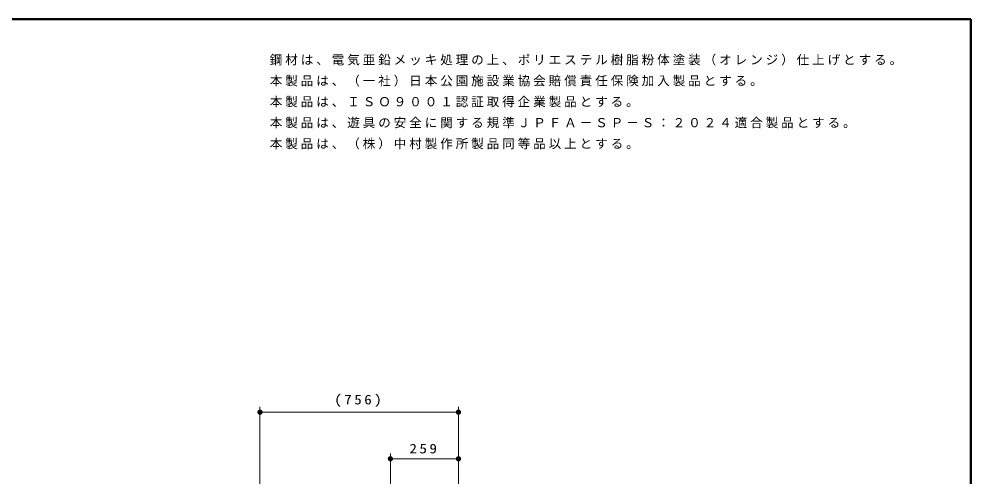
# Model space of a CAD drawing. Units: millimetres on the paper, scale 1:20. Extents: x 1381 to 1746, y 401 to 677.
# Drawn here: x 1564.8 to 1746.2, y 589.6 to 677 of the extents above; entities that cross this region are included whole.
import ezdxf

# ---------------------------------------------------------------- set-up
doc = ezdxf.new("R2010")
doc.units = ezdxf.units.MM
doc.layers.add('1_20', color=7, linetype='Continuous', lineweight=25)
doc.layers.add('NAKAMURA図枠', color=7, linetype='Continuous', lineweight=13)
doc.layers.add('CLASS1', color=7, linetype='Continuous')
doc.styles.add('ＭＳ ゴシック', font='')
doc.styles.get('ＭＳ ゴシック').set_extended_font_data('MS Gothic')

# ---------------------------------------------------------------- blocks, each defined once
blk = doc.blocks.new('filled_dot')
at = {"color": 0, "linetype": 'Continuous', "lineweight": -2, "const_width": 1.25}
blk.add_lwpolyline([(-0.625, 0, 1), (0.625, 0, 1)], format="xyb", close=True, dxfattribs=at)

msp = doc.modelspace()

# ---------------------------------------------------------------- linework, layer by layer
at = {"layer": '1_20', "color": 4, "lineweight": 13}
for p, q in [((1610.744, 555.6), (1610.744, 602.993)), ((1648.564, 585.956), (1648.564, 602.993)), ((1610.744, 601.993), (1648.564, 601.993))]:
    msp.add_line(p, q, dxfattribs=at)
at = {"layer": '1_20', "lineweight": 13}
for p, q in [((1635.596, 549.055), (1635.596, 594.104)), ((1635.596, 593.104), (1648.564, 593.104)), ((1648.564, 585.956), (1648.564, 594.104))]:
    msp.add_line(p, q, dxfattribs=at)
at = {"layer": 'NAKAMURA図枠', "lineweight": 50}
for p, q in [((1746.212, 677), (1381.212, 677)), ((1746.212, 420), (1746.212, 677))]:
    msp.add_line(p, q, dxfattribs=at)

# ---------------------------------------------------------------- block references
at = {"layer": '1_20', "color": 4, "lineweight": 13, "xscale": 0.4, "yscale": 0.4}
msp.add_blockref('filled_dot', (1610.744, 601.993), dxfattribs=at)
at = {"layer": '1_20', "color": 4, "lineweight": 13, "xscale": 0.4, "yscale": 0.4, "rotation": 180}
msp.add_blockref('filled_dot', (1648.564, 601.993), dxfattribs=at)
at = {"layer": '1_20', "lineweight": 13, "xscale": 0.4, "yscale": 0.4}
msp.add_blockref('filled_dot', (1635.596, 593.104), dxfattribs=at)
at = {"layer": '1_20', "lineweight": 13, "xscale": 0.4, "yscale": 0.4, "rotation": 180}
msp.add_blockref('filled_dot', (1648.564, 593.104), dxfattribs=at)

# ---------------------------------------------------------------- texts
at = {"layer": '1_20', "color": 4, "insert": (1629.654, 602.993), "char_height": 1.833, "attachment_point": 8, "style": 'ＭＳ ゴシック'}
msp.add_mtext('\\T1.33;\\W1.15;(756)', dxfattribs=at)
at = {"layer": '1_20', "insert": (1642.08, 594.104), "char_height": 1.833, "attachment_point": 8, "style": 'ＭＳ ゴシック'}
msp.add_mtext('\\T1.33;\\W1.15;259', dxfattribs=at)
at = {"layer": 'CLASS1', "char_height": 1.76, "attachment_point": 1, "style": 'ＭＳ ゴシック'}
for s, insert in [('\\T1.23;鋼材は、電気亜鉛メッキ処理の上、ポリエステル樹脂粉体塗装（オレンジ）仕上げとする。', (1612.6, 670.109)), ('\\T1.23;本製品は、（一社）日本公園施設業協会賠償責任保険加入製品とする。', (1612.6, 666.109)), ('\\T1.23;本製品は、ＩＳＯ９００１認証取得企業製品とする。', (1612.6, 662.109)), ('\\T1.23;本製品は、遊具の安全に関する規準ＪＰＦＡ－ＳＰ－Ｓ：２０２４適合製品とする。', (1612.6, 658.109)), ('\\T1.23;本製品は、（株）中村製作所製品同等品以上とする。', (1612.6, 654.109))]:
    msp.add_mtext(s, dxfattribs=dict(at, insert=insert))

doc.saveas('drawing.dxf')
